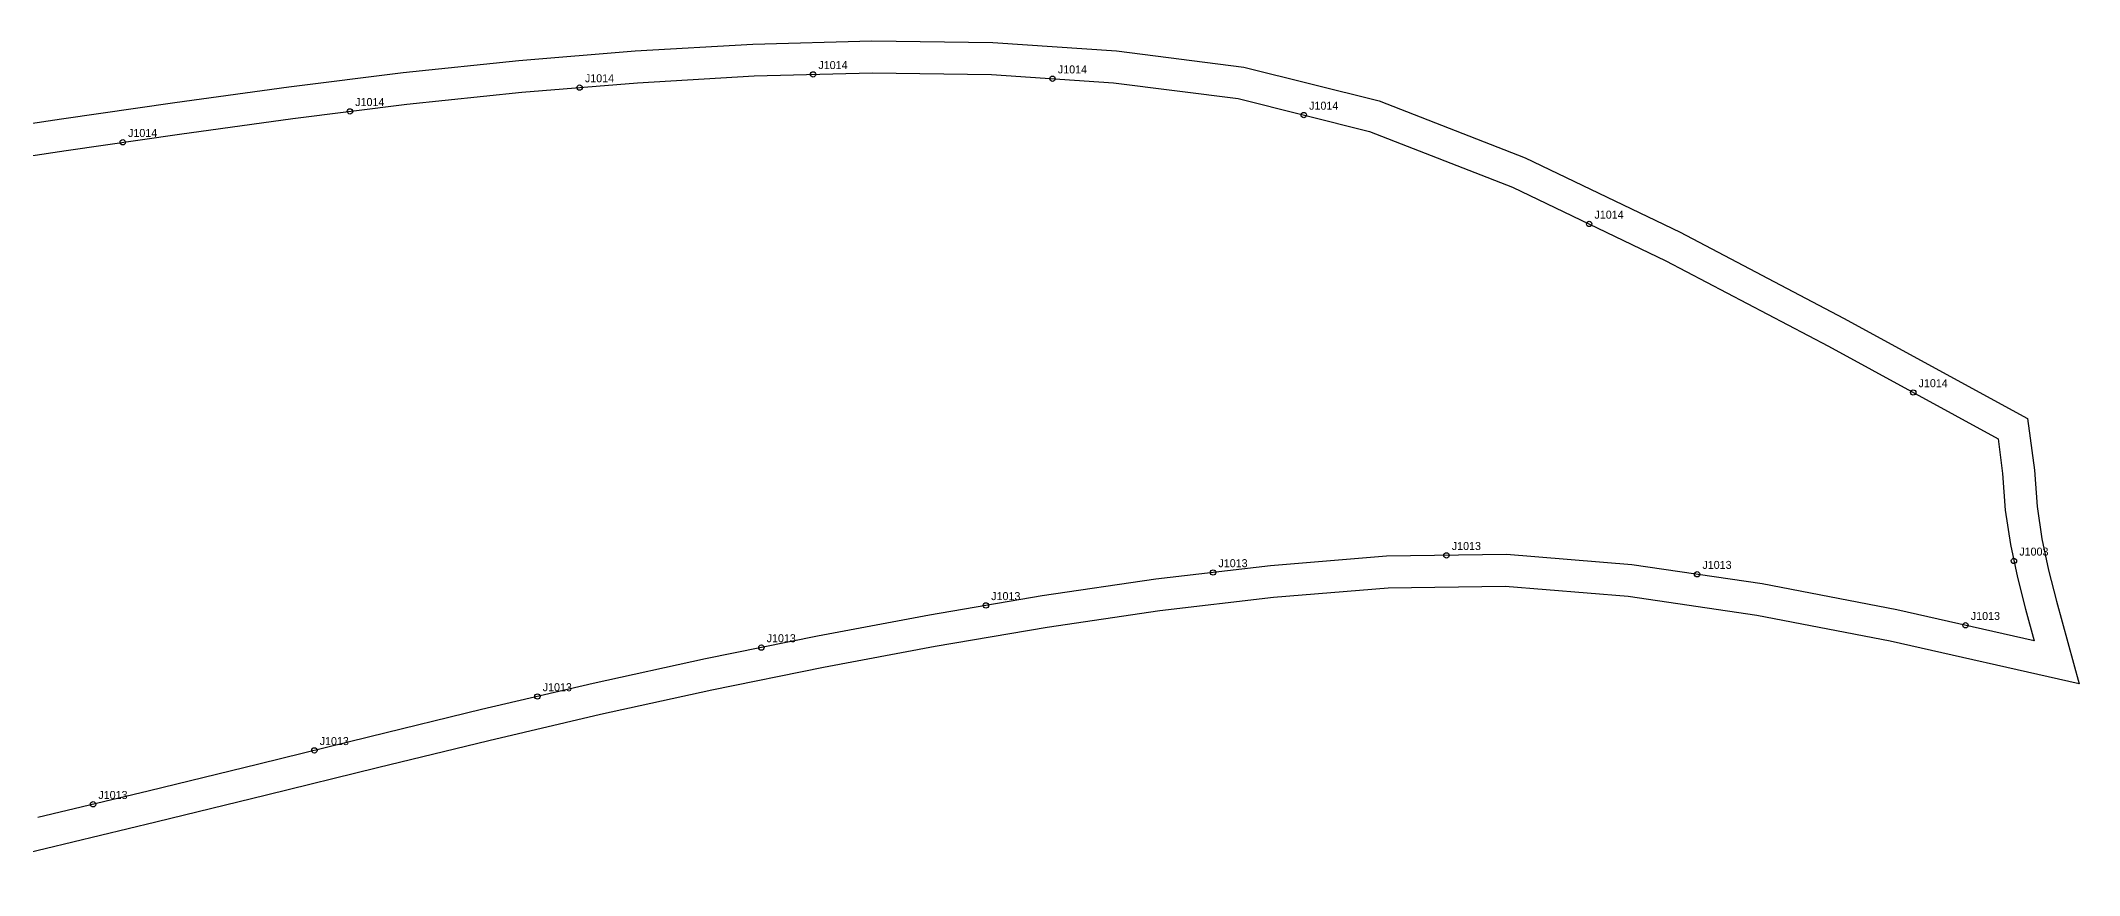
# Model space of a CAD drawing. Header units: millimetres. Extents: x -20 to 1508, y -343 to 149.
# Drawn here: x 744 to 1508, y -164 to 149 of the extents above; entities that cross this region are included whole.
import ezdxf

# ---------------------------------------------------------------- set-up
doc = ezdxf.new("R2010")
doc.units = ezdxf.units.MM
for name, color, linetype in [('CUT', 1, 'Continuous'), ('LABEL', 7, 'Continuous'), ('NOTCH', 2, 'Continuous'), ('SEW', 5, 'Continuous')]:
    doc.layers.add(name, color=color, linetype=linetype)

msp = doc.modelspace()

# ---------------------------------------------------------------- linework, layer by layer
at = {"layer": 'CUT'}
msp.add_lwpolyline([(709.35, 113.52), (751.86, 119.91), (794.39, 126.11), (837.07, 131.97), (880.02, 137.31), (923.32, 141.85), (967.01, 145.37), (1011.06, 147.99), (1055.7, 149.2), (1101.12, 148.5), (1147.46, 145.38), (1195.23, 139.32), (1245.96, 126.68), (1300.66, 105.28), (1358.81, 77.48), (1420.04, 45.24), (1489.07, 7.62), (1491.62, -11.8), (1492.63, -25.43), (1494.44, -37.52), (1496.92, -49.27), (1499.84, -60.88), (1508.4, -91.83), (1437.57, -75.89), (1387.57, -66.23), (1339.3, -59.14), (1293.2, -55.44), (1249.27, -55.98), (1206.35, -59.57), (1163.73, -64.57), (1121.48, -70.76), (1079.47, -77.91), (1037.59, -85.81), (995.76, -94.28), (953.93, -103.44), (912.11, -113.21), (870.36, -123.36), (828.73, -133.63), (787.24, -143.75), (745.79, -153.69), (704.4, -163.64)], dxfattribs=at)
at = {"layer": 'NOTCH'}
for centre in [(1033.67, 136.6), (946.14, 131.65), (1123.46, 134.97), (860.01, 122.73), (1217.66, 121.36), (774.84, 111.13), (1324.65, 80.51), (1446.17, 17.33), (1271.15, -43.71), (1483.93, -45.81), (1183.66, -50.15), (1365.12, -50.8), (1098.47, -62.5), (1465.76, -69.94), (1014.28, -78.29), (930.31, -96.64), (846.69, -116.84), (763.71, -137.05)]:
    msp.add_circle(centre, 1, dxfattribs=at)
at = {"layer": 'SEW'}
msp.add_lwpolyline([(711.17, 101.66), (753.61, 108.04), (796.07, 114.23), (838.63, 120.07), (881.38, 125.38), (924.43, 129.9), (967.85, 133.4), (1011.57, 136), (1055.77, 137.2), (1100.62, 136.51), (1146.3, 133.43), (1193.01, 127.51), (1242.31, 115.22), (1295.87, 94.26), (1353.43, 66.75), (1414.38, 34.66), (1477.97, 0), (1479.68, -13.03), (1480.69, -26.76), (1482.63, -39.66), (1485.23, -51.97), (1488.24, -63.94), (1491.5, -75.73), (1440.02, -64.15), (1389.58, -54.4), (1340.65, -47.21), (1293.61, -43.43), (1248.69, -43.98), (1205.15, -47.63), (1162.16, -52.68), (1119.6, -58.9), (1077.35, -66.1), (1035.29, -74.04), (993.28, -82.54), (951.28, -91.74), (909.33, -101.54), (867.5, -111.71), (825.87, -121.98), (784.42, -132.09), (742.99, -142.02)], dxfattribs=at)

# ---------------------------------------------------------------- texts
at = {"layer": 'LABEL'}
for s, p in [('J1014', (1035.67, 138.6)), ('J1014', (1125.46, 136.97)), ('J1014', (948.14, 133.65)), ('J1014', (862.01, 124.73)), ('J1014', (1219.66, 123.36)), ('J1014', (776.84, 113.13)), ('J1014', (1326.65, 82.51)), ('J1014', (1448.17, 19.33)), ('J1013', (1185.66, -48.15)), ('J1013', (1273.15, -41.71)), ('J1013', (1367.12, -48.8)), ('J1003', (1485.93, -43.81)), ('J1013', (1100.47, -60.5)), ('J1013', (1467.76, -67.94)), ('J1013', (1016.28, -76.29)), ('J1013', (932.31, -94.64)), ('J1013', (848.69, -114.84)), ('J1013', (765.71, -135.05))]:
    msp.add_text(s, height=3, dxfattribs=at).set_placement(p)

doc.saveas('drawing.dxf')
